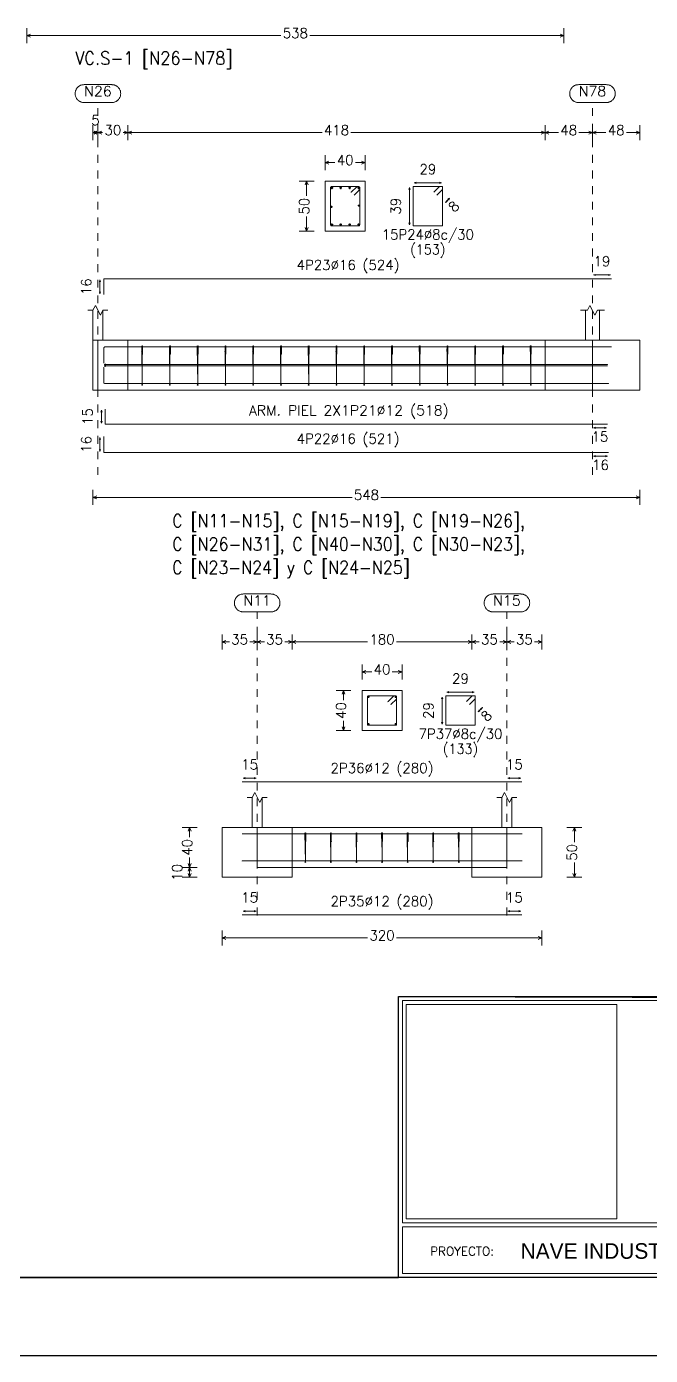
# Model space of a CAD drawing. Header units: millimetres. Extents: x -252 to 259, y -4 to 137.
# Drawn here: x 234.91 to 242.91, y 23.3 to 40.33 of the extents above; entities that cross this region are included whole.
import ezdxf
from ezdxf.enums import TextEntityAlignment as Align

# ---------------------------------------------------------------- set-up
doc = ezdxf.new("R2010")
doc.units = ezdxf.units.MM
doc.linetypes.add('CYPE_PUNTO', pattern=[0.075, 0, -0.075])
doc.layers.get('0').update_dxf_attribs({"lineweight": 0})
for name, color, linetype, lineweight in [('CIM_COTAS', 2, 'Continuous', 0), ('CIM_DIB_ARMADOS', 4, 'Continuous', 0), ('CIM_GEOMETRIA', 2, 'Continuous', 0), ('CIM_REFEREN', 2, 'Continuous', 0), ('CIM_TXT_ARMADOS', 3, 'Continuous', 0)]:
    doc.layers.add(name, color=color, linetype=linetype, lineweight=lineweight)
doc.layers.add('VG', color=7, linetype='Continuous')
doc.styles.add('CYPETXT', font='romans__.ttf', dxfattribs={"height": 0.2})

# ---------------------------------------------------------------- blocks, each defined once
blk = doc.blocks.new('PLANTILLA')
for p, q in [((72903.71, 49199.611), (72885.71, 49199.611)), ((72885.71, 49199.611), (72885.71, 49196.011)), ((72885.76, 49196.711), (72885.76, 49199.561)), ((72885.76, 49199.561), (72894.61, 49199.561)), ((72885.81, 49199.511), (72888.51, 49199.511)), ((72885.81, 49199.511), (72885.81, 49196.761)), ((72888.51, 49196.761), (72888.51, 49199.511)), ((72885.76, 49196.711), (72894.61, 49196.711)), ((72885.81, 49196.761), (72888.51, 49196.761)), ((72885.76, 49196.061), (72885.76, 49196.661)), ((72894.61, 49196.661), (72885.76, 49196.661)), ((72885.71, 49196.011), (72903.71, 49196.011)), ((72894.61, 49196.061), (72885.76, 49196.061))]:
    blk.add_line(p, q)
at = {"layer": 'VG'}
for p, q in [((72903.71, 49196.011), (72864.71, 49196.011)), ((72862.71, 49195.011), (72904.71, 49195.011))]:
    blk.add_line(p, q, dxfattribs=at)
blk.add_lwpolyline([(72864.71, 49223.711), (72864.71, 49196.011), (72885.71, 49196.011), (72885.71, 49199.611), (72903.66, 49199.561), (72903.71, 49223.711), (72864.71, 49223.711)], close=True, dxfattribs=at)
at = {"insert": (72886.117, 49196.403), "char_height": 0.11204, "attachment_point": 1}
blk.add_mtext('{\\Fsimplex8|c0;PROYECTO:}', dxfattribs=at)
at = {"insert": (72887.276, 49196.45), "char_height": 0.2, "attachment_point": 1}
blk.add_mtext_dynamic_manual_height_columns('NAVE INDUSTRIAL DEDICADA A LA IMPRENTA', width=6.85352, gutter_width=1, heights=[0], dxfattribs=at)

msp = doc.modelspace()

# ---------------------------------------------------------------- hatches: boundary and pattern name
at = {"layer": 'CIM_DIB_ARMADOS'}
h = msp.add_hatch(color=256, dxfattribs=at)
edge = h.paths.add_edge_path()
edge.add_arc((239.072, 38.205), 0.00102, 0, 360)
h = msp.add_hatch(color=256, dxfattribs=at)
edge = h.paths.add_edge_path()
edge.add_arc((239.109, 38.168), 0.00102, 0, 360)
h = msp.add_hatch(color=256, dxfattribs=at)
edge = h.paths.add_edge_path()
edge.add_arc((236.388, 36.167), 0.00102, 0, 360)
h = msp.add_hatch(color=256, dxfattribs=at)
edge = h.paths.add_edge_path()
edge.add_arc((236.399, 36.13), 0.00102, 0, 360)
h = msp.add_hatch(color=256, dxfattribs=at)
edge = h.paths.add_edge_path()
edge.add_arc((236.743, 36.167), 0.00102, 0, 360)
h = msp.add_hatch(color=256, dxfattribs=at)
edge = h.paths.add_edge_path()
edge.add_arc((236.755, 36.13), 0.00102, 0, 360)
h = msp.add_hatch(color=256, dxfattribs=at)
edge = h.paths.add_edge_path()
edge.add_arc((237.099, 36.167), 0.00102, 0, 360)
h = msp.add_hatch(color=256, dxfattribs=at)
edge = h.paths.add_edge_path()
edge.add_arc((237.11, 36.13), 0.00102, 0, 360)
h = msp.add_hatch(color=256, dxfattribs=at)
edge = h.paths.add_edge_path()
edge.add_arc((237.455, 36.167), 0.00102, 0, 360)
h = msp.add_hatch(color=256, dxfattribs=at)
edge = h.paths.add_edge_path()
edge.add_arc((237.466, 36.13), 0.00102, 0, 360)
h = msp.add_hatch(color=256, dxfattribs=at)
edge = h.paths.add_edge_path()
edge.add_arc((237.81, 36.167), 0.00102, 0, 360)
h = msp.add_hatch(color=256, dxfattribs=at)
edge = h.paths.add_edge_path()
edge.add_arc((237.821, 36.13), 0.00102, 0, 360)
h = msp.add_hatch(color=256, dxfattribs=at)
edge = h.paths.add_edge_path()
edge.add_arc((238.166, 36.167), 0.00102, 0, 360)
h = msp.add_hatch(color=256, dxfattribs=at)
edge = h.paths.add_edge_path()
edge.add_arc((238.177, 36.13), 0.00102, 0, 360)
h = msp.add_hatch(color=256, dxfattribs=at)
edge = h.paths.add_edge_path()
edge.add_arc((238.521, 36.167), 0.00102, 0, 360)
h = msp.add_hatch(color=256, dxfattribs=at)
edge = h.paths.add_edge_path()
edge.add_arc((238.533, 36.13), 0.00102, 0, 360)
h = msp.add_hatch(color=256, dxfattribs=at)
edge = h.paths.add_edge_path()
edge.add_arc((238.877, 36.167), 0.00102, 0, 360)
h = msp.add_hatch(color=256, dxfattribs=at)
edge = h.paths.add_edge_path()
edge.add_arc((238.888, 36.13), 0.00102, 0, 360)
h = msp.add_hatch(color=256, dxfattribs=at)
edge = h.paths.add_edge_path()
edge.add_arc((239.233, 36.167), 0.00102, 0, 360)
h = msp.add_hatch(color=256, dxfattribs=at)
edge = h.paths.add_edge_path()
edge.add_arc((239.244, 36.13), 0.00102, 0, 360)
h = msp.add_hatch(color=256, dxfattribs=at)
edge = h.paths.add_edge_path()
edge.add_arc((239.588, 36.167), 0.00102, 0, 360)
h = msp.add_hatch(color=256, dxfattribs=at)
edge = h.paths.add_edge_path()
edge.add_arc((239.599, 36.13), 0.00102, 0, 360)
h = msp.add_hatch(color=256, dxfattribs=at)
edge = h.paths.add_edge_path()
edge.add_arc((239.944, 36.167), 0.00102, 0, 360)
h = msp.add_hatch(color=256, dxfattribs=at)
edge = h.paths.add_edge_path()
edge.add_arc((239.955, 36.13), 0.00102, 0, 360)
h = msp.add_hatch(color=256, dxfattribs=at)
edge = h.paths.add_edge_path()
edge.add_arc((240.299, 36.167), 0.00102, 0, 360)
h = msp.add_hatch(color=256, dxfattribs=at)
edge = h.paths.add_edge_path()
edge.add_arc((240.31, 36.13), 0.00102, 0, 360)
h = msp.add_hatch(color=256, dxfattribs=at)
edge = h.paths.add_edge_path()
edge.add_arc((240.655, 36.167), 0.00102, 0, 360)
h = msp.add_hatch(color=256, dxfattribs=at)
edge = h.paths.add_edge_path()
edge.add_arc((240.666, 36.13), 0.00102, 0, 360)
h = msp.add_hatch(color=256, dxfattribs=at)
edge = h.paths.add_edge_path()
edge.add_arc((241.01, 36.167), 0.00102, 0, 360)
h = msp.add_hatch(color=256, dxfattribs=at)
edge = h.paths.add_edge_path()
edge.add_arc((241.022, 36.13), 0.00102, 0, 360)
h = msp.add_hatch(color=256, dxfattribs=at)
edge = h.paths.add_edge_path()
edge.add_arc((241.366, 36.167), 0.00102, 0, 360)
h = msp.add_hatch(color=256, dxfattribs=at)
edge = h.paths.add_edge_path()
edge.add_arc((241.377, 36.13), 0.00102, 0, 360)
h = msp.add_hatch(color=256, dxfattribs=at)
edge = h.paths.add_edge_path()
edge.add_arc((242.406, 36.224), 0.00102, 0, 360)
h = msp.add_hatch(color=256, dxfattribs=at)
edge = h.paths.add_edge_path()
edge.add_arc((235.901, 36.019), 0.00102, 0, 360)
h = msp.add_hatch(color=256, dxfattribs=at)
edge = h.paths.add_edge_path()
edge.add_arc((235.901, 35.957), 0.00102, 0, 360)
h = msp.add_hatch(color=256, dxfattribs=at)
edge = h.paths.add_edge_path()
edge.add_arc((235.919, 35.996), 0.00102, 0, 360)
h = msp.add_hatch(color=256, dxfattribs=at)
edge = h.paths.add_edge_path()
edge.add_arc((235.919, 35.981), 0.00102, 0, 360)
h = msp.add_hatch(color=256, dxfattribs=at)
edge = h.paths.add_edge_path()
edge.add_arc((242.355, 35.996), 0.00102, 0, 360)
h = msp.add_hatch(color=256, dxfattribs=at)
edge = h.paths.add_edge_path()
edge.add_arc((242.355, 35.981), 0.00102, 0, 360)
h = msp.add_hatch(color=256, dxfattribs=at)
edge = h.paths.add_edge_path()
edge.add_arc((242.368, 35.753), 0.00102, 0, 360)
h = msp.add_hatch(color=256, dxfattribs=at)
edge = h.paths.add_edge_path()
edge.add_arc((239.544, 31.677), 0.00102, 0, 360)
h = msp.add_hatch(color=256, dxfattribs=at)
edge = h.paths.add_edge_path()
edge.add_arc((239.581, 31.64), 0.00102, 0, 360)
h = msp.add_hatch(color=256, dxfattribs=at)
edge = h.paths.add_edge_path()
edge.add_arc((237.675, 29.983), 0.00102, 0, 360)
h = msp.add_hatch(color=256, dxfattribs=at)
edge = h.paths.add_edge_path()
edge.add_arc((241.259, 29.983), 0.00102, 0, 360)
h = msp.add_hatch(color=256, dxfattribs=at)
edge = h.paths.add_edge_path()
edge.add_arc((238.478, 29.923), 0.00102, 0, 360)
h = msp.add_hatch(color=256, dxfattribs=at)
edge = h.paths.add_edge_path()
edge.add_arc((238.489, 29.886), 0.00102, 0, 360)
h = msp.add_hatch(color=256, dxfattribs=at)
edge = h.paths.add_edge_path()
edge.add_arc((238.806, 29.923), 0.00102, 0, 360)
h = msp.add_hatch(color=256, dxfattribs=at)
edge = h.paths.add_edge_path()
edge.add_arc((238.817, 29.886), 0.00102, 0, 360)
h = msp.add_hatch(color=256, dxfattribs=at)
edge = h.paths.add_edge_path()
edge.add_arc((239.134, 29.923), 0.00102, 0, 360)
h = msp.add_hatch(color=256, dxfattribs=at)
edge = h.paths.add_edge_path()
edge.add_arc((239.145, 29.886), 0.00102, 0, 360)
h = msp.add_hatch(color=256, dxfattribs=at)
edge = h.paths.add_edge_path()
edge.add_arc((239.461, 29.923), 0.00102, 0, 360)
h = msp.add_hatch(color=256, dxfattribs=at)
edge = h.paths.add_edge_path()
edge.add_arc((239.472, 29.886), 0.00102, 0, 360)
h = msp.add_hatch(color=256, dxfattribs=at)
edge = h.paths.add_edge_path()
edge.add_arc((239.789, 29.923), 0.00102, 0, 360)
h = msp.add_hatch(color=256, dxfattribs=at)
edge = h.paths.add_edge_path()
edge.add_arc((239.8, 29.886), 0.00102, 0, 360)
h = msp.add_hatch(color=256, dxfattribs=at)
edge = h.paths.add_edge_path()
edge.add_arc((240.117, 29.923), 0.00102, 0, 360)
h = msp.add_hatch(color=256, dxfattribs=at)
edge = h.paths.add_edge_path()
edge.add_arc((240.128, 29.886), 0.00102, 0, 360)
h = msp.add_hatch(color=256, dxfattribs=at)
edge = h.paths.add_edge_path()
edge.add_arc((240.444, 29.923), 0.00102, 0, 360)
h = msp.add_hatch(color=256, dxfattribs=at)
edge = h.paths.add_edge_path()
edge.add_arc((240.456, 29.886), 0.00102, 0, 360)
h = msp.add_hatch(color=256, dxfattribs=at)
edge = h.paths.add_edge_path()
edge.add_arc((237.675, 29.635), 0.00102, 0, 360)
h = msp.add_hatch(color=256, dxfattribs=at)
edge = h.paths.add_edge_path()
edge.add_arc((241.259, 29.635), 0.00102, 0, 360)

# ---------------------------------------------------------------- linework, layer by layer
at = {"layer": 'CIM_COTAS'}
for p, q in [((234.916, 40.117), (234.916, 40.309)), ((234.916, 40.213), (234.964, 40.232)), ((234.916, 40.213), (234.964, 40.193)), ((234.916, 40.213), (238.171, 40.213)), ((238.542, 40.213), (241.796, 40.213)), ((241.796, 40.213), (241.748, 40.232)), ((241.796, 40.213), (241.748, 40.193)), ((241.796, 40.117), (241.796, 40.309)), ((235.763, 38.874), (235.763, 39.066)), ((235.827, 38.874), (235.827, 39.066)), ((235.827, 38.874), (235.827, 39.066)), ((236.211, 38.874), (236.211, 39.066)), ((236.211, 38.874), (236.211, 39.066)), ((241.555, 38.874), (241.555, 39.066)), ((241.555, 38.874), (241.555, 39.066)), ((242.163, 38.874), (242.163, 39.066)), ((242.163, 38.874), (242.163, 39.066)), ((242.771, 38.874), (242.771, 39.066)), ((235.763, 38.97), (235.811, 38.989)), ((235.763, 38.97), (235.811, 38.951)), ((235.763, 38.97), (235.827, 38.97)), ((235.827, 38.97), (235.779, 38.989)), ((235.827, 38.97), (235.779, 38.951)), ((235.827, 38.97), (235.875, 38.989)), ((235.827, 38.97), (235.875, 38.951)), ((235.827, 38.97), (235.887, 38.97)), ((236.15, 38.97), (236.211, 38.97)), ((236.211, 38.97), (236.163, 38.989)), ((236.211, 38.97), (236.163, 38.951)), ((236.211, 38.97), (236.259, 38.989)), ((236.211, 38.97), (236.259, 38.951)), ((236.211, 38.97), (238.698, 38.97)), ((239.068, 38.97), (241.555, 38.97)), ((241.555, 38.97), (241.507, 38.989)), ((241.555, 38.97), (241.507, 38.951)), ((241.555, 38.97), (241.603, 38.989)), ((241.555, 38.97), (241.603, 38.951)), ((241.555, 38.97), (241.727, 38.97)), ((241.99, 38.97), (242.163, 38.97)), ((242.163, 38.97), (242.115, 38.989)), ((242.163, 38.97), (242.115, 38.951)), ((242.163, 38.97), (242.211, 38.989)), ((242.163, 38.97), (242.211, 38.951)), ((242.163, 38.97), (242.335, 38.97)), ((242.598, 38.97), (242.771, 38.97)), ((242.771, 38.97), (242.723, 38.989)), ((242.771, 38.97), (242.723, 38.951)), ((238.739, 38.49), (238.739, 38.682)), ((239.251, 38.49), (239.251, 38.682)), ((238.739, 38.586), (238.787, 38.605)), ((238.739, 38.586), (238.787, 38.567)), ((238.739, 38.586), (238.863, 38.586)), ((239.126, 38.586), (239.251, 38.586)), ((239.251, 38.586), (239.203, 38.605)), ((239.251, 38.586), (239.203, 38.567)), ((238.405, 38.347), (238.597, 38.347)), ((238.501, 38.347), (238.482, 38.299)), ((238.501, 38.347), (238.52, 38.299)), ((238.501, 38.158), (238.501, 38.347)), ((238.501, 37.707), (238.501, 37.895)), ((238.405, 37.707), (238.597, 37.707)), ((238.501, 37.707), (238.482, 37.755)), ((238.501, 37.707), (238.52, 37.755)), ((235.763, 34.199), (235.763, 34.391)), ((235.763, 34.295), (235.811, 34.315)), ((235.763, 34.295), (235.811, 34.276)), ((235.763, 34.295), (239.082, 34.295)), ((239.452, 34.295), (242.771, 34.295)), ((242.771, 34.295), (242.723, 34.315)), ((242.771, 34.295), (242.723, 34.276)), ((242.771, 34.199), (242.771, 34.391)), ((237.419, 32.346), (237.419, 32.538)), ((237.867, 32.346), (237.867, 32.538)), ((237.867, 32.346), (237.867, 32.538)), ((238.315, 32.346), (238.315, 32.538)), ((238.315, 32.346), (238.315, 32.538)), ((240.619, 32.346), (240.619, 32.538)), ((240.619, 32.346), (240.619, 32.538)), ((241.067, 32.346), (241.067, 32.538)), ((241.067, 32.346), (241.067, 32.538)), ((241.515, 32.346), (241.515, 32.538)), ((237.419, 32.442), (237.467, 32.461)), ((237.419, 32.442), (237.467, 32.423)), ((237.419, 32.442), (237.511, 32.442)), ((237.774, 32.442), (237.867, 32.442)), ((237.867, 32.442), (237.819, 32.461)), ((237.867, 32.442), (237.819, 32.423)), ((237.867, 32.442), (237.915, 32.461)), ((237.867, 32.442), (237.915, 32.423)), ((237.867, 32.442), (237.959, 32.442)), ((238.222, 32.442), (238.315, 32.442)), ((238.315, 32.442), (238.267, 32.461)), ((238.315, 32.442), (238.267, 32.423)), ((238.315, 32.442), (238.363, 32.461)), ((238.315, 32.442), (238.363, 32.423)), ((238.315, 32.442), (239.282, 32.442)), ((239.652, 32.442), (240.619, 32.442)), ((240.619, 32.442), (240.571, 32.461)), ((240.619, 32.442), (240.571, 32.423)), ((240.619, 32.442), (240.667, 32.461)), ((240.619, 32.442), (240.667, 32.423)), ((240.619, 32.442), (240.711, 32.442)), ((240.974, 32.442), (241.067, 32.442)), ((241.067, 32.442), (241.019, 32.461)), ((241.067, 32.442), (241.019, 32.423)), ((241.067, 32.442), (241.115, 32.461)), ((241.067, 32.442), (241.115, 32.423)), ((241.067, 32.442), (241.159, 32.442)), ((241.422, 32.442), (241.515, 32.442)), ((241.515, 32.442), (241.467, 32.461)), ((241.515, 32.442), (241.467, 32.423)), ((239.211, 31.962), (239.211, 32.154)), ((239.211, 32.058), (239.259, 32.077)), ((239.211, 32.058), (239.259, 32.039)), ((239.211, 32.058), (239.335, 32.058)), ((239.598, 32.058), (239.723, 32.058)), ((239.723, 32.058), (239.675, 32.077)), ((239.723, 32.058), (239.675, 32.039)), ((239.723, 31.962), (239.723, 32.154)), ((238.877, 31.819), (239.069, 31.819)), ((238.973, 31.819), (238.954, 31.771)), ((238.973, 31.819), (238.992, 31.771)), ((238.973, 31.694), (238.973, 31.819)), ((238.973, 31.307), (238.954, 31.355)), ((238.973, 31.307), (238.973, 31.431)), ((238.973, 31.307), (238.992, 31.355)), ((238.877, 31.307), (239.069, 31.307)), ((236.906, 30.065), (237.098, 30.065)), ((237.002, 30.065), (236.983, 30.017)), ((237.002, 30.065), (237.021, 30.017)), ((237.002, 29.94), (237.002, 30.065)), ((241.835, 30.065), (242.027, 30.065)), ((241.931, 30.065), (241.912, 30.017)), ((241.931, 30.065), (241.951, 30.017)), ((241.931, 29.876), (241.931, 30.065)), ((237.002, 29.553), (237.002, 29.677)), ((236.906, 29.553), (237.098, 29.553)), ((236.906, 29.553), (237.098, 29.553)), ((237.002, 29.553), (236.983, 29.601)), ((237.002, 29.553), (236.983, 29.505)), ((237.002, 29.425), (236.983, 29.473)), ((237.002, 29.553), (237.021, 29.601)), ((237.002, 29.553), (237.021, 29.505)), ((237.002, 29.425), (237.002, 29.553)), ((237.002, 29.425), (237.021, 29.473)), ((241.931, 29.425), (241.912, 29.473)), ((241.931, 29.425), (241.931, 29.613)), ((241.931, 29.425), (241.951, 29.473)), ((236.906, 29.425), (237.098, 29.425)), ((241.835, 29.425), (242.027, 29.425)), ((237.419, 28.553), (237.419, 28.745)), ((237.419, 28.649), (237.467, 28.668)), ((237.419, 28.649), (237.467, 28.629)), ((237.419, 28.649), (239.282, 28.649)), ((239.652, 28.649), (241.515, 28.649)), ((241.515, 28.649), (241.467, 28.668)), ((241.515, 28.649), (241.467, 28.629)), ((241.515, 28.553), (241.515, 28.745))]:
    msp.add_line(p, q, dxfattribs=at)
at = {"layer": 'CIM_COTAS', "linetype": 'CYPE_PUNTO'}
for p, q in [((235.827, 34.583), (235.827, 39.354)), ((242.163, 34.583), (242.163, 39.354)), ((237.867, 28.937), (237.867, 32.826)), ((241.067, 28.937), (241.067, 32.826))]:
    msp.add_line(p, q, dxfattribs=at)
at = {"layer": 'CIM_COTAS'}
for points in [[(236.003, 39.585), (236.011, 39.584), (236.019, 39.584), (236.026, 39.582), (236.034, 39.581), (236.041, 39.578), (236.048, 39.576), (236.055, 39.572), (236.062, 39.569), (236.069, 39.564), (236.075, 39.56), (236.081, 39.555), (236.086, 39.55), (236.091, 39.544), (236.096, 39.538), (236.101, 39.531), (236.105, 39.525), (236.108, 39.518), (236.111, 39.511), (236.114, 39.504), (236.116, 39.496), (236.117, 39.489), (236.118, 39.481), (236.119, 39.473), (236.119, 39.466), (236.118, 39.458), (236.117, 39.45), (236.116, 39.443), (236.114, 39.435), (236.111, 39.428), (236.108, 39.421), (236.105, 39.414), (236.101, 39.408), (236.096, 39.401), (236.091, 39.395), (236.086, 39.389), (236.081, 39.384), (236.075, 39.379), (236.069, 39.375), (236.062, 39.37), (236.055, 39.367), (236.048, 39.363), (236.041, 39.361), (236.034, 39.358), (236.026, 39.357), (236.019, 39.355), (236.011, 39.355), (236.003, 39.354), (235.65, 39.354), (235.643, 39.355), (235.635, 39.355), (235.627, 39.357), (235.62, 39.358), (235.612, 39.361), (235.605, 39.363), (235.598, 39.367), (235.592, 39.37), (235.585, 39.375), (235.579, 39.379), (235.573, 39.384), (235.567, 39.389), (235.562, 39.395), (235.557, 39.401), (235.553, 39.408), (235.549, 39.414), (235.546, 39.421), (235.543, 39.428), (235.54, 39.435), (235.538, 39.443), (235.537, 39.45), (235.536, 39.458), (235.535, 39.466), (235.535, 39.473), (235.536, 39.481), (235.537, 39.489), (235.538, 39.496), (235.54, 39.504), (235.543, 39.511), (235.546, 39.518), (235.549, 39.525), (235.553, 39.531), (235.557, 39.538), (235.562, 39.544), (235.567, 39.55), (235.573, 39.555), (235.579, 39.56), (235.585, 39.564), (235.592, 39.569), (235.598, 39.572), (235.605, 39.576), (235.612, 39.578), (235.62, 39.581), (235.627, 39.582), (235.635, 39.584), (235.643, 39.584), (235.65, 39.585), (236.003, 39.585)], [(242.339, 39.585), (242.347, 39.584), (242.355, 39.584), (242.362, 39.582), (242.37, 39.581), (242.377, 39.578), (242.384, 39.576), (242.391, 39.572), (242.398, 39.569), (242.405, 39.564), (242.411, 39.56), (242.417, 39.555), (242.422, 39.55), (242.427, 39.544), (242.432, 39.538), (242.437, 39.531), (242.441, 39.525), (242.444, 39.518), (242.447, 39.511), (242.45, 39.504), (242.452, 39.496), (242.453, 39.489), (242.454, 39.481), (242.455, 39.473), (242.455, 39.466), (242.454, 39.458), (242.453, 39.45), (242.452, 39.443), (242.45, 39.435), (242.447, 39.428), (242.444, 39.421), (242.441, 39.414), (242.437, 39.408), (242.432, 39.401), (242.427, 39.395), (242.422, 39.389), (242.417, 39.384), (242.411, 39.379), (242.405, 39.375), (242.398, 39.37), (242.391, 39.367), (242.384, 39.363), (242.377, 39.361), (242.37, 39.358), (242.362, 39.357), (242.355, 39.355), (242.347, 39.355), (242.339, 39.354), (241.986, 39.354), (241.979, 39.355), (241.971, 39.355), (241.963, 39.357), (241.956, 39.358), (241.948, 39.361), (241.941, 39.363), (241.934, 39.367), (241.928, 39.37), (241.921, 39.375), (241.915, 39.379), (241.909, 39.384), (241.903, 39.389), (241.898, 39.395), (241.893, 39.401), (241.889, 39.408), (241.885, 39.414), (241.882, 39.421), (241.879, 39.428), (241.876, 39.435), (241.874, 39.443), (241.873, 39.45), (241.872, 39.458), (241.871, 39.466), (241.871, 39.473), (241.872, 39.481), (241.873, 39.489), (241.874, 39.496), (241.876, 39.504), (241.879, 39.511), (241.882, 39.518), (241.885, 39.525), (241.889, 39.531), (241.893, 39.538), (241.898, 39.544), (241.903, 39.55), (241.909, 39.555), (241.915, 39.56), (241.921, 39.564), (241.928, 39.569), (241.934, 39.572), (241.941, 39.576), (241.948, 39.578), (241.956, 39.581), (241.963, 39.582), (241.971, 39.584), (241.979, 39.584), (241.986, 39.585), (242.339, 39.585)], [(238.043, 33.057), (238.051, 33.056), (238.059, 33.056), (238.066, 33.054), (238.074, 33.053), (238.081, 33.05), (238.088, 33.047), (238.095, 33.044), (238.102, 33.041), (238.109, 33.036), (238.115, 33.032), (238.121, 33.027), (238.126, 33.022), (238.131, 33.016), (238.136, 33.01), (238.141, 33.003), (238.145, 32.997), (238.148, 32.99), (238.151, 32.983), (238.154, 32.976), (238.156, 32.968), (238.157, 32.961), (238.158, 32.953), (238.159, 32.945), (238.159, 32.938), (238.158, 32.93), (238.157, 32.922), (238.156, 32.915), (238.154, 32.907), (238.151, 32.9), (238.148, 32.893), (238.145, 32.886), (238.141, 32.879), (238.136, 32.873), (238.131, 32.867), (238.126, 32.861), (238.121, 32.856), (238.115, 32.851), (238.109, 32.846), (238.102, 32.842), (238.095, 32.839), (238.088, 32.835), (238.081, 32.833), (238.074, 32.83), (238.066, 32.829), (238.059, 32.827), (238.051, 32.826), (238.043, 32.826), (237.69, 32.826), (237.683, 32.826), (237.675, 32.827), (237.667, 32.829), (237.66, 32.83), (237.652, 32.833), (237.645, 32.835), (237.638, 32.839), (237.632, 32.842), (237.625, 32.846), (237.619, 32.851), (237.613, 32.856), (237.607, 32.861), (237.602, 32.867), (237.597, 32.873), (237.593, 32.879), (237.589, 32.886), (237.586, 32.893), (237.583, 32.9), (237.58, 32.907), (237.578, 32.915), (237.577, 32.922), (237.576, 32.93), (237.575, 32.938), (237.575, 32.945), (237.576, 32.953), (237.577, 32.961), (237.578, 32.968), (237.58, 32.976), (237.583, 32.983), (237.586, 32.99), (237.589, 32.997), (237.593, 33.003), (237.597, 33.01), (237.602, 33.016), (237.607, 33.022), (237.613, 33.027), (237.619, 33.032), (237.625, 33.036), (237.632, 33.041), (237.638, 33.044), (237.645, 33.047), (237.652, 33.05), (237.66, 33.053), (237.667, 33.054), (237.675, 33.056), (237.683, 33.056), (237.69, 33.057), (238.043, 33.057)], [(241.243, 33.057), (241.251, 33.056), (241.259, 33.056), (241.266, 33.054), (241.274, 33.053), (241.281, 33.05), (241.288, 33.047), (241.295, 33.044), (241.302, 33.041), (241.309, 33.036), (241.315, 33.032), (241.321, 33.027), (241.326, 33.022), (241.331, 33.016), (241.336, 33.01), (241.341, 33.003), (241.345, 32.997), (241.348, 32.99), (241.351, 32.983), (241.354, 32.976), (241.356, 32.968), (241.357, 32.961), (241.358, 32.953), (241.359, 32.945), (241.359, 32.938), (241.358, 32.93), (241.357, 32.922), (241.356, 32.915), (241.354, 32.907), (241.351, 32.9), (241.348, 32.893), (241.345, 32.886), (241.341, 32.879), (241.336, 32.873), (241.331, 32.867), (241.326, 32.861), (241.321, 32.856), (241.315, 32.851), (241.309, 32.846), (241.302, 32.842), (241.295, 32.839), (241.288, 32.835), (241.281, 32.833), (241.274, 32.83), (241.266, 32.829), (241.259, 32.827), (241.251, 32.826), (241.243, 32.826), (240.89, 32.826), (240.883, 32.826), (240.875, 32.827), (240.867, 32.829), (240.86, 32.83), (240.852, 32.833), (240.845, 32.835), (240.838, 32.839), (240.832, 32.842), (240.825, 32.846), (240.819, 32.851), (240.813, 32.856), (240.807, 32.861), (240.802, 32.867), (240.797, 32.873), (240.793, 32.879), (240.789, 32.886), (240.786, 32.893), (240.783, 32.9), (240.78, 32.907), (240.778, 32.915), (240.777, 32.922), (240.776, 32.93), (240.775, 32.938), (240.775, 32.945), (240.776, 32.953), (240.777, 32.961), (240.778, 32.968), (240.78, 32.976), (240.783, 32.983), (240.786, 32.99), (240.789, 32.997), (240.793, 33.003), (240.797, 33.01), (240.802, 33.016), (240.807, 33.022), (240.813, 33.027), (240.819, 33.032), (240.825, 33.036), (240.832, 33.041), (240.838, 33.044), (240.845, 33.047), (240.852, 33.05), (240.86, 33.053), (240.867, 33.054), (240.875, 33.056), (240.883, 33.056), (240.89, 33.057), (241.243, 33.057)]]:
    msp.add_lwpolyline(points, close=True, dxfattribs=at)
at = {"layer": 'CIM_DIB_ARMADOS'}
for p, q in [((238.808, 38.262), (238.839, 38.262)), ((238.823, 38.247), (238.823, 38.277)), ((238.922, 38.262), (238.953, 38.262)), ((238.938, 38.247), (238.938, 38.277)), ((239.037, 38.262), (239.067, 38.262)), ((239.052, 38.247), (239.052, 38.277)), ((239.151, 38.262), (239.182, 38.262)), ((239.166, 38.247), (239.166, 38.277)), ((238.809, 38.019), (238.832, 38.019)), ((238.821, 38.007), (238.821, 38.03)), ((239.157, 38.034), (239.18, 38.034)), ((239.169, 38.023), (239.169, 38.046)), ((238.808, 37.791), (238.839, 37.791)), ((238.823, 37.776), (238.823, 37.806)), ((238.922, 37.791), (238.953, 37.791)), ((238.938, 37.776), (238.938, 37.806)), ((239.037, 37.791), (239.067, 37.791)), ((239.052, 37.776), (239.052, 37.806)), ((239.151, 37.791), (239.182, 37.791)), ((239.166, 37.776), (239.166, 37.806)), ((239.281, 31.737), (239.304, 31.737)), ((239.293, 31.725), (239.293, 31.748)), ((239.629, 31.737), (239.652, 31.737)), ((239.641, 31.725), (239.641, 31.748)), ((239.281, 31.388), (239.304, 31.388)), ((239.293, 31.377), (239.293, 31.4)), ((239.629, 31.388), (239.652, 31.388)), ((239.641, 31.377), (239.641, 31.4))]:
    msp.add_line(p, q, dxfattribs=at)
for points in [[(239.109, 38.168), (239.179, 38.237), (239.181, 38.241), (239.182, 38.245), (239.182, 38.267), (239.18, 38.272), (239.177, 38.276), (239.171, 38.277), (238.818, 38.277), (238.813, 38.276), (238.809, 38.272), (238.808, 38.267), (238.808, 37.786), (238.809, 37.781), (238.813, 37.777), (238.818, 37.776), (239.171, 37.776), (239.177, 37.777), (239.18, 37.781), (239.182, 37.786), (239.182, 38.267), (239.18, 38.272), (239.177, 38.276), (239.171, 38.277), (239.149, 38.277), (239.145, 38.277), (239.142, 38.274), (239.072, 38.205)], [(240.168, 38.168), (240.241, 38.24), (240.241, 38.277), (239.867, 38.277), (239.867, 37.776), (240.241, 37.776), (240.241, 38.277), (240.203, 38.277), (240.131, 38.205)], [(235.901, 36.893), (235.901, 37.097), (242.163, 37.097), (242.406, 37.097)], [(235.901, 36.019), (235.901, 36.208), (235.903, 36.216), (235.909, 36.222), (235.916, 36.224), (242.163, 36.224), (242.406, 36.224)], [(236.399, 36.13), (236.399, 36.199), (236.399, 36.202), (236.399, 36.206), (236.399, 36.229), (236.399, 36.234), (236.399, 36.238), (236.399, 36.239), (236.394, 36.239), (236.394, 36.238), (236.394, 36.234), (236.394, 36.229), (236.394, 35.748), (236.394, 35.742), (236.394, 35.739), (236.394, 35.737), (236.394, 35.739), (236.394, 35.742), (236.394, 35.748), (236.389, 36.229), (236.389, 36.234), (236.389, 36.238), (236.389, 36.239), (236.388, 36.239), (236.388, 36.238), (236.388, 36.236), (236.388, 36.167)], [(236.755, 36.13), (236.755, 36.199), (236.755, 36.202), (236.755, 36.206), (236.755, 36.229), (236.755, 36.234), (236.754, 36.238), (236.754, 36.239), (236.749, 36.239), (236.749, 36.238), (236.749, 36.234), (236.749, 36.229), (236.749, 35.748), (236.749, 35.742), (236.749, 35.739), (236.749, 35.737), (236.749, 35.739), (236.749, 35.742), (236.749, 35.748), (236.744, 36.229), (236.744, 36.234), (236.744, 36.238), (236.744, 36.239), (236.744, 36.239), (236.744, 36.238), (236.744, 36.236), (236.743, 36.167)], [(237.11, 36.13), (237.11, 36.199), (237.11, 36.202), (237.11, 36.206), (237.11, 36.229), (237.11, 36.234), (237.11, 36.238), (237.11, 36.239), (237.105, 36.239), (237.105, 36.238), (237.105, 36.234), (237.105, 36.229), (237.105, 35.748), (237.105, 35.742), (237.105, 35.739), (237.105, 35.737), (237.105, 35.739), (237.105, 35.742), (237.105, 35.748), (237.1, 36.229), (237.1, 36.234), (237.1, 36.238), (237.1, 36.239), (237.099, 36.239), (237.099, 36.238), (237.099, 36.236), (237.099, 36.167)], [(237.466, 36.13), (237.466, 36.199), (237.466, 36.202), (237.466, 36.206), (237.466, 36.229), (237.466, 36.234), (237.466, 36.238), (237.465, 36.239), (237.461, 36.239), (237.461, 36.238), (237.461, 36.234), (237.461, 36.229), (237.461, 35.748), (237.461, 35.742), (237.461, 35.739), (237.461, 35.737), (237.461, 35.739), (237.46, 35.742), (237.46, 35.748), (237.456, 36.229), (237.455, 36.234), (237.455, 36.238), (237.455, 36.239), (237.455, 36.239), (237.455, 36.238), (237.455, 36.236), (237.455, 36.167)], [(237.821, 36.13), (237.822, 36.199), (237.822, 36.202), (237.822, 36.206), (237.821, 36.229), (237.821, 36.234), (237.821, 36.238), (237.821, 36.239), (237.816, 36.239), (237.816, 36.238), (237.816, 36.234), (237.816, 36.229), (237.816, 35.748), (237.816, 35.742), (237.816, 35.739), (237.816, 35.737), (237.816, 35.739), (237.816, 35.742), (237.816, 35.748), (237.811, 36.229), (237.811, 36.234), (237.811, 36.238), (237.811, 36.239), (237.811, 36.239), (237.81, 36.238), (237.81, 36.236), (237.81, 36.167)], [(238.177, 36.13), (238.177, 36.199), (238.177, 36.202), (238.177, 36.206), (238.177, 36.229), (238.177, 36.234), (238.177, 36.238), (238.177, 36.239), (238.172, 36.239), (238.172, 36.238), (238.172, 36.234), (238.172, 36.229), (238.172, 35.748), (238.172, 35.742), (238.172, 35.739), (238.172, 35.737), (238.172, 35.739), (238.172, 35.742), (238.172, 35.748), (238.167, 36.229), (238.167, 36.234), (238.167, 36.238), (238.166, 36.239), (238.166, 36.239), (238.166, 36.238), (238.166, 36.236), (238.166, 36.167)], [(238.533, 36.13), (238.533, 36.199), (238.533, 36.202), (238.533, 36.206), (238.532, 36.229), (238.532, 36.234), (238.532, 36.238), (238.532, 36.239), (238.527, 36.239), (238.527, 36.238), (238.527, 36.234), (238.527, 36.229), (238.527, 35.748), (238.527, 35.742), (238.527, 35.739), (238.527, 35.737), (238.527, 35.739), (238.527, 35.742), (238.527, 35.748), (238.522, 36.229), (238.522, 36.234), (238.522, 36.238), (238.522, 36.239), (238.522, 36.239), (238.522, 36.238), (238.522, 36.236), (238.521, 36.167)], [(238.888, 36.13), (238.888, 36.199), (238.888, 36.202), (238.888, 36.206), (238.888, 36.229), (238.888, 36.234), (238.888, 36.238), (238.888, 36.239), (238.883, 36.239), (238.883, 36.238), (238.883, 36.234), (238.883, 36.229), (238.883, 35.748), (238.883, 35.742), (238.883, 35.739), (238.883, 35.737), (238.883, 35.739), (238.883, 35.742), (238.883, 35.748), (238.878, 36.229), (238.878, 36.234), (238.878, 36.238), (238.878, 36.239), (238.877, 36.239), (238.877, 36.238), (238.877, 36.236), (238.877, 36.167)], [(239.244, 36.13), (239.244, 36.199), (239.244, 36.202), (239.244, 36.206), (239.244, 36.229), (239.244, 36.234), (239.244, 36.238), (239.243, 36.239), (239.239, 36.239), (239.239, 36.238), (239.238, 36.234), (239.238, 36.229), (239.238, 35.748), (239.238, 35.742), (239.238, 35.739), (239.238, 35.737), (239.238, 35.739), (239.238, 35.742), (239.238, 35.748), (239.233, 36.229), (239.233, 36.234), (239.233, 36.238), (239.233, 36.239), (239.233, 36.239), (239.233, 36.238), (239.233, 36.236), (239.233, 36.167)], [(239.599, 36.13), (239.6, 36.199), (239.6, 36.202), (239.599, 36.206), (239.599, 36.229), (239.599, 36.234), (239.599, 36.238), (239.599, 36.239), (239.594, 36.239), (239.594, 36.238), (239.594, 36.234), (239.594, 36.229), (239.594, 35.748), (239.594, 35.742), (239.594, 35.739), (239.594, 35.737), (239.594, 35.739), (239.594, 35.742), (239.594, 35.748), (239.589, 36.229), (239.589, 36.234), (239.589, 36.238), (239.589, 36.239), (239.588, 36.239), (239.588, 36.238), (239.588, 36.236), (239.588, 36.167)], [(239.955, 36.13), (239.955, 36.199), (239.955, 36.202), (239.955, 36.206), (239.955, 36.229), (239.955, 36.234), (239.955, 36.238), (239.955, 36.239), (239.95, 36.239), (239.95, 36.238), (239.95, 36.234), (239.95, 36.229), (239.95, 35.748), (239.95, 35.742), (239.95, 35.739), (239.95, 35.737), (239.95, 35.739), (239.95, 35.742), (239.95, 35.748), (239.945, 36.229), (239.945, 36.234), (239.944, 36.238), (239.944, 36.239), (239.944, 36.239), (239.944, 36.238), (239.944, 36.236), (239.944, 36.167)], [(240.31, 36.13), (240.311, 36.199), (240.311, 36.202), (240.311, 36.206), (240.31, 36.229), (240.31, 36.234), (240.31, 36.238), (240.31, 36.239), (240.305, 36.239), (240.305, 36.238), (240.305, 36.234), (240.305, 36.229), (240.305, 35.748), (240.305, 35.742), (240.305, 35.739), (240.305, 35.737), (240.305, 35.739), (240.305, 35.742), (240.305, 35.748), (240.3, 36.229), (240.3, 36.234), (240.3, 36.238), (240.3, 36.239), (240.3, 36.239), (240.3, 36.238), (240.3, 36.236), (240.299, 36.167)], [(240.666, 36.13), (240.666, 36.199), (240.666, 36.202), (240.666, 36.206), (240.666, 36.229), (240.666, 36.234), (240.666, 36.238), (240.666, 36.239), (240.661, 36.239), (240.661, 36.238), (240.661, 36.234), (240.661, 36.229), (240.661, 35.748), (240.661, 35.742), (240.661, 35.739), (240.661, 35.737), (240.661, 35.739), (240.661, 35.742), (240.661, 35.748), (240.656, 36.229), (240.656, 36.234), (240.656, 36.238), (240.656, 36.239), (240.655, 36.239), (240.655, 36.238), (240.655, 36.236), (240.655, 36.167)], [(241.022, 36.13), (241.022, 36.199), (241.022, 36.202), (241.022, 36.206), (241.022, 36.229), (241.022, 36.234), (241.021, 36.238), (241.021, 36.239), (241.016, 36.239), (241.016, 36.238), (241.016, 36.234), (241.016, 36.229), (241.016, 35.748), (241.016, 35.742), (241.016, 35.739), (241.016, 35.737), (241.016, 35.739), (241.016, 35.742), (241.016, 35.748), (241.011, 36.229), (241.011, 36.234), (241.011, 36.238), (241.011, 36.239), (241.011, 36.239), (241.011, 36.238), (241.011, 36.236), (241.01, 36.167)], [(241.377, 36.13), (241.377, 36.199), (241.377, 36.202), (241.377, 36.206), (241.377, 36.229), (241.377, 36.234), (241.377, 36.238), (241.377, 36.239), (241.372, 36.239), (241.372, 36.238), (241.372, 36.234), (241.372, 36.229), (241.372, 35.748), (241.372, 35.742), (241.372, 35.739), (241.372, 35.737), (241.372, 35.739), (241.372, 35.742), (241.372, 35.748), (241.367, 36.229), (241.367, 36.234), (241.367, 36.238), (241.367, 36.239), (241.366, 36.239), (241.366, 36.238), (241.366, 36.236), (241.366, 36.167)], [(235.901, 35.957), (235.901, 35.768), (235.903, 35.76), (235.909, 35.755), (235.916, 35.753), (242.163, 35.753), (242.368, 35.753)], [(235.919, 35.996), (235.921, 35.996), (235.925, 35.996), (235.932, 35.996), (242.163, 35.996), (242.355, 35.996)], [(235.919, 35.981), (235.921, 35.981), (235.925, 35.981), (235.932, 35.981), (242.163, 35.981), (242.355, 35.981)], [(235.919, 35.426), (235.919, 35.234), (242.163, 35.234), (242.355, 35.234)], [(235.901, 35.076), (235.901, 34.871), (242.163, 34.871), (242.368, 34.871)], [(239.581, 31.64), (239.651, 31.709), (239.653, 31.713), (239.654, 31.717), (239.654, 31.739), (239.652, 31.744), (239.649, 31.748), (239.643, 31.749), (239.29, 31.749), (239.285, 31.748), (239.281, 31.744), (239.28, 31.739), (239.28, 31.386), (239.281, 31.381), (239.285, 31.377), (239.29, 31.376), (239.643, 31.376), (239.649, 31.377), (239.652, 31.381), (239.654, 31.386), (239.654, 31.739), (239.652, 31.744), (239.649, 31.748), (239.643, 31.749), (239.621, 31.749), (239.617, 31.749), (239.614, 31.746), (239.544, 31.677)], [(240.586, 31.64), (240.659, 31.712), (240.659, 31.749), (240.285, 31.749), (240.285, 31.376), (240.659, 31.376), (240.659, 31.749), (240.622, 31.749), (240.549, 31.677)], [(237.675, 30.649), (237.867, 30.649), (241.067, 30.649), (241.259, 30.649)], [(237.675, 29.983), (237.867, 29.983), (241.067, 29.983), (241.259, 29.983)], [(238.489, 29.886), (238.489, 29.956), (238.489, 29.959), (238.489, 29.963), (238.489, 29.986), (238.489, 29.991), (238.489, 29.994), (238.489, 29.996), (238.484, 29.996), (238.484, 29.994), (238.484, 29.991), (238.484, 29.986), (238.484, 29.632), (238.484, 29.627), (238.484, 29.623), (238.484, 29.622), (238.484, 29.623), (238.484, 29.627), (238.484, 29.632), (238.479, 29.986), (238.479, 29.991), (238.479, 29.994), (238.479, 29.996), (238.478, 29.996), (238.478, 29.995), (238.478, 29.993), (238.478, 29.923)], [(238.817, 29.886), (238.817, 29.956), (238.817, 29.959), (238.817, 29.963), (238.817, 29.986), (238.817, 29.991), (238.817, 29.994), (238.816, 29.996), (238.812, 29.996), (238.812, 29.994), (238.812, 29.991), (238.811, 29.986), (238.811, 29.632), (238.811, 29.627), (238.811, 29.623), (238.811, 29.622), (238.811, 29.623), (238.811, 29.627), (238.811, 29.632), (238.807, 29.986), (238.806, 29.991), (238.806, 29.994), (238.806, 29.996), (238.806, 29.996), (238.806, 29.995), (238.806, 29.993), (238.806, 29.923)], [(239.145, 29.886), (239.145, 29.956), (239.145, 29.959), (239.145, 29.963), (239.144, 29.986), (239.144, 29.991), (239.144, 29.994), (239.144, 29.996), (239.139, 29.996), (239.139, 29.994), (239.139, 29.991), (239.139, 29.986), (239.139, 29.632), (239.139, 29.627), (239.139, 29.623), (239.139, 29.622), (239.139, 29.623), (239.139, 29.627), (239.139, 29.632), (239.134, 29.986), (239.134, 29.991), (239.134, 29.994), (239.134, 29.996), (239.134, 29.996), (239.134, 29.995), (239.134, 29.993), (239.134, 29.923)], [(239.472, 29.886), (239.472, 29.956), (239.472, 29.959), (239.472, 29.963), (239.472, 29.986), (239.472, 29.991), (239.472, 29.994), (239.472, 29.996), (239.467, 29.996), (239.467, 29.994), (239.467, 29.991), (239.467, 29.986), (239.467, 29.632), (239.467, 29.627), (239.467, 29.623), (239.467, 29.622), (239.467, 29.623), (239.467, 29.627), (239.467, 29.632), (239.462, 29.986), (239.462, 29.991), (239.462, 29.994), (239.462, 29.996), (239.461, 29.996), (239.461, 29.995), (239.461, 29.993), (239.461, 29.923)], [(239.8, 29.886), (239.8, 29.956), (239.8, 29.959), (239.8, 29.963), (239.8, 29.986), (239.8, 29.991), (239.8, 29.994), (239.8, 29.996), (239.795, 29.996), (239.795, 29.994), (239.795, 29.991), (239.795, 29.986), (239.795, 29.632), (239.795, 29.627), (239.795, 29.623), (239.795, 29.622), (239.795, 29.623), (239.794, 29.627), (239.794, 29.632), (239.79, 29.986), (239.789, 29.991), (239.789, 29.994), (239.789, 29.996), (239.789, 29.996), (239.789, 29.995), (239.789, 29.993), (239.789, 29.923)], [(240.128, 29.886), (240.128, 29.956), (240.128, 29.959), (240.128, 29.963), (240.127, 29.986), (240.127, 29.991), (240.127, 29.994), (240.127, 29.996), (240.122, 29.996), (240.122, 29.994), (240.122, 29.991), (240.122, 29.986), (240.122, 29.632), (240.122, 29.627), (240.122, 29.623), (240.122, 29.622), (240.122, 29.623), (240.122, 29.627), (240.122, 29.632), (240.117, 29.986), (240.117, 29.991), (240.117, 29.994), (240.117, 29.996), (240.117, 29.996), (240.117, 29.995), (240.117, 29.993), (240.117, 29.923)], [(240.456, 29.886), (240.456, 29.956), (240.456, 29.959), (240.455, 29.963), (240.455, 29.986), (240.455, 29.991), (240.455, 29.994), (240.455, 29.996), (240.45, 29.996), (240.45, 29.994), (240.45, 29.991), (240.45, 29.986), (240.45, 29.632), (240.45, 29.627), (240.45, 29.623), (240.45, 29.622), (240.45, 29.623), (240.45, 29.627), (240.45, 29.632), (240.445, 29.986), (240.445, 29.991), (240.445, 29.994), (240.445, 29.996), (240.444, 29.996), (240.444, 29.995), (240.444, 29.993), (240.444, 29.923)], [(237.675, 29.635), (237.867, 29.635), (241.067, 29.635), (241.259, 29.635)], [(237.675, 28.943), (237.867, 28.943), (241.067, 28.943), (241.259, 28.943)]]:
    msp.add_lwpolyline(points, dxfattribs=at)
for centre, radius in [((238.823, 38.262), 0.0102), ((238.938, 38.262), 0.0102), ((239.052, 38.262), 0.0102), ((239.072, 38.205), 0.00102), ((239.109, 38.168), 0.00102), ((239.166, 38.262), 0.0102), ((238.821, 38.019), 0.00768), ((239.169, 38.034), 0.00768), ((238.823, 37.791), 0.0102), ((238.938, 37.791), 0.0102), ((239.052, 37.791), 0.0102), ((239.166, 37.791), 0.0102), ((236.388, 36.167), 0.00102), ((236.399, 36.13), 0.00102), ((236.743, 36.167), 0.00102), ((236.755, 36.13), 0.00102), ((237.099, 36.167), 0.00102), ((237.11, 36.13), 0.00102), ((237.455, 36.167), 0.00102), ((237.466, 36.13), 0.00102), ((237.81, 36.167), 0.00102), ((237.821, 36.13), 0.00102), ((238.166, 36.167), 0.00102), ((238.177, 36.13), 0.00102), ((238.521, 36.167), 0.00102), ((238.533, 36.13), 0.00102), ((238.877, 36.167), 0.00102), ((238.888, 36.13), 0.00102), ((239.233, 36.167), 0.00102), ((239.244, 36.13), 0.00102), ((239.588, 36.167), 0.00102), ((239.599, 36.13), 0.00102), ((239.944, 36.167), 0.00102), ((239.955, 36.13), 0.00102), ((240.299, 36.167), 0.00102), ((240.31, 36.13), 0.00102), ((240.655, 36.167), 0.00102), ((240.666, 36.13), 0.00102), ((241.01, 36.167), 0.00102), ((241.022, 36.13), 0.00102), ((241.366, 36.167), 0.00102), ((241.377, 36.13), 0.00102), ((242.406, 36.224), 0.00102), ((235.901, 36.019), 0.00102), ((235.901, 35.957), 0.00102), ((235.919, 35.996), 0.00768), ((235.919, 35.981), 0.00768), ((235.919, 35.996), 0.00102), ((235.919, 35.981), 0.00102), ((242.355, 35.996), 0.00102), ((242.355, 35.981), 0.00102), ((236.394, 35.737), 0.00512), ((236.749, 35.737), 0.00512), ((237.105, 35.737), 0.00512), ((237.461, 35.737), 0.00512), ((237.816, 35.737), 0.00512), ((238.172, 35.737), 0.00512), ((238.527, 35.737), 0.00512), ((238.883, 35.737), 0.00512), ((239.238, 35.737), 0.00512), ((239.594, 35.737), 0.00512), ((239.95, 35.737), 0.00512), ((240.305, 35.737), 0.00512), ((240.661, 35.737), 0.00512), ((241.016, 35.737), 0.00512), ((241.372, 35.737), 0.00512), ((242.368, 35.753), 0.00102), ((239.293, 31.737), 0.00768), ((239.641, 31.737), 0.00768), ((239.544, 31.677), 0.00102), ((239.581, 31.64), 0.00102), ((239.293, 31.388), 0.00768), ((239.641, 31.388), 0.00768), ((237.675, 29.983), 0.00102), ((241.259, 29.983), 0.00102), ((238.478, 29.923), 0.00102), ((238.489, 29.886), 0.00102), ((238.806, 29.923), 0.00102), ((238.817, 29.886), 0.00102), ((239.134, 29.923), 0.00102), ((239.145, 29.886), 0.00102), ((239.461, 29.923), 0.00102), ((239.472, 29.886), 0.00102), ((239.789, 29.923), 0.00102), ((239.8, 29.886), 0.00102), ((240.117, 29.923), 0.00102), ((240.128, 29.886), 0.00102), ((240.444, 29.923), 0.00102), ((240.456, 29.886), 0.00102), ((237.675, 29.635), 0.00102), ((241.259, 29.635), 0.00102), ((238.484, 29.622), 0.00512), ((238.811, 29.622), 0.00512), ((239.139, 29.622), 0.00512), ((239.467, 29.622), 0.00512), ((239.795, 29.622), 0.00512), ((240.122, 29.622), 0.00512), ((240.45, 29.622), 0.00512)]:
    msp.add_circle(centre, radius, dxfattribs=at)
at = {"layer": 'CIM_GEOMETRIA'}
for p, q in [((235.763, 36.692), (235.763, 36.308)), ((235.891, 36.308), (235.891, 36.692)), ((242.073, 36.692), (242.073, 36.308)), ((242.252, 36.308), (242.252, 36.692)), ((235.763, 36.308), (236.211, 36.308)), ((235.763, 36.308), (235.763, 35.668)), ((235.891, 36.308), (235.763, 36.308)), ((235.827, 35.668), (235.827, 36.308)), ((242.163, 36.308), (235.827, 36.308)), ((236.211, 35.668), (236.211, 36.308)), ((241.555, 36.308), (242.771, 36.308)), ((241.555, 36.308), (241.555, 35.668)), ((242.252, 36.308), (242.073, 36.308)), ((242.163, 36.308), (242.163, 35.668)), ((242.771, 35.668), (242.771, 36.308)), ((236.211, 35.668), (235.763, 35.668)), ((235.827, 35.668), (242.163, 35.668)), ((242.771, 35.668), (241.555, 35.668)), ((237.803, 30.449), (237.803, 30.065)), ((237.931, 30.065), (237.931, 30.449)), ((241.003, 30.449), (241.003, 30.065)), ((241.131, 30.065), (241.131, 30.449)), ((237.419, 30.065), (238.315, 30.065)), ((237.419, 30.065), (237.419, 29.425)), ((237.931, 30.065), (237.803, 30.065)), ((237.867, 29.553), (237.867, 30.065)), ((241.067, 30.065), (237.867, 30.065)), ((238.315, 29.425), (238.315, 30.065)), ((240.619, 30.065), (241.515, 30.065)), ((240.619, 30.065), (240.619, 29.425)), ((241.131, 30.065), (241.003, 30.065)), ((241.067, 30.065), (241.067, 29.553)), ((241.515, 29.425), (241.515, 30.065)), ((237.867, 29.553), (241.067, 29.553)), ((238.315, 29.425), (237.419, 29.425)), ((241.515, 29.425), (240.619, 29.425))]:
    msp.add_line(p, q, dxfattribs=at)
for points in [[(238.739, 38.347), (238.739, 37.707), (239.251, 37.707), (239.251, 38.347), (238.739, 38.347)], [(239.211, 31.819), (239.211, 31.307), (239.723, 31.307), (239.723, 31.819), (239.211, 31.819)]]:
    msp.add_lwpolyline(points, close=True, dxfattribs=at)
for points in [[(235.699, 36.692), (235.763, 36.692), (235.795, 36.756), (235.859, 36.628), (235.891, 36.692), (235.955, 36.692)], [(242.009, 36.692), (242.099, 36.692), (242.131, 36.756), (242.195, 36.628), (242.227, 36.692), (242.316, 36.692)], [(237.739, 30.449), (237.803, 30.449), (237.835, 30.513), (237.899, 30.385), (237.931, 30.449), (237.995, 30.449)], [(240.939, 30.449), (241.003, 30.449), (241.035, 30.513), (241.099, 30.385), (241.131, 30.449), (241.195, 30.449)]]:
    msp.add_lwpolyline(points, dxfattribs=at)
at = {"layer": 'CIM_TXT_ARMADOS'}
for p, q in [((239.905, 38.333), (239.88, 38.325)), ((239.905, 38.317), (239.88, 38.325)), ((240.228, 38.325), (239.88, 38.325)), ((240.202, 38.333), (240.228, 38.325)), ((240.202, 38.317), (240.228, 38.325)), ((239.811, 38.239), (239.819, 38.265)), ((239.827, 38.239), (239.819, 38.265)), ((239.819, 38.265), (239.819, 37.789)), ((240.279, 38.075), (240.333, 38.129)), ((240.292, 38.099), (240.279, 38.075)), ((240.303, 38.088), (240.279, 38.075)), ((240.31, 38.117), (240.333, 38.129)), ((240.321, 38.106), (240.333, 38.129)), ((239.811, 37.814), (239.819, 37.789)), ((239.827, 37.814), (239.819, 37.789)), ((242.201, 37.153), (242.176, 37.145)), ((242.201, 37.137), (242.176, 37.145)), ((242.176, 37.145), (242.393, 37.145)), ((242.368, 37.153), (242.393, 37.145)), ((242.368, 37.137), (242.393, 37.145)), ((235.845, 37.059), (235.853, 37.084)), ((235.861, 37.059), (235.853, 37.084)), ((235.853, 36.905), (235.853, 37.084)), ((235.845, 36.931), (235.853, 36.905)), ((235.861, 36.931), (235.853, 36.905)), ((235.863, 35.388), (235.871, 35.413)), ((235.863, 35.273), (235.871, 35.247)), ((235.879, 35.388), (235.871, 35.413)), ((235.871, 35.413), (235.871, 35.247)), ((235.879, 35.273), (235.871, 35.247)), ((242.201, 35.194), (242.176, 35.186)), ((242.201, 35.178), (242.176, 35.186)), ((242.176, 35.186), (242.342, 35.186)), ((242.316, 35.194), (242.342, 35.186)), ((242.316, 35.178), (242.342, 35.186)), ((235.845, 35.038), (235.853, 35.063)), ((235.861, 35.038), (235.853, 35.063)), ((235.853, 35.063), (235.853, 34.884)), ((235.845, 34.91), (235.853, 34.884)), ((235.861, 34.91), (235.853, 34.884)), ((242.201, 34.831), (242.176, 34.823)), ((242.201, 34.815), (242.176, 34.823)), ((242.176, 34.823), (242.355, 34.823)), ((242.329, 34.831), (242.355, 34.823)), ((242.329, 34.815), (242.355, 34.823)), ((240.229, 31.711), (240.237, 31.736)), ((240.245, 31.711), (240.237, 31.736)), ((240.237, 31.736), (240.237, 31.389)), ((240.324, 31.805), (240.298, 31.797)), ((240.324, 31.789), (240.298, 31.797)), ((240.646, 31.797), (240.298, 31.797)), ((240.62, 31.805), (240.646, 31.797)), ((240.62, 31.789), (240.646, 31.797)), ((240.697, 31.547), (240.752, 31.601)), ((240.71, 31.571), (240.697, 31.547)), ((240.721, 31.56), (240.697, 31.547)), ((240.728, 31.589), (240.752, 31.601)), ((240.739, 31.578), (240.752, 31.601)), ((240.229, 31.414), (240.237, 31.389)), ((240.245, 31.414), (240.237, 31.389)), ((237.713, 30.705), (237.688, 30.697)), ((237.713, 30.689), (237.688, 30.697)), ((237.688, 30.697), (237.854, 30.697)), ((237.828, 30.705), (237.854, 30.697)), ((237.828, 30.689), (237.854, 30.697)), ((241.105, 30.705), (241.08, 30.697)), ((241.105, 30.689), (241.08, 30.697)), ((241.08, 30.697), (241.246, 30.697)), ((241.22, 30.705), (241.246, 30.697)), ((241.22, 30.689), (241.246, 30.697)), ((237.713, 28.999), (237.688, 28.991)), ((237.713, 28.983), (237.688, 28.991)), ((237.688, 28.991), (237.854, 28.991)), ((237.828, 28.999), (237.854, 28.991)), ((237.828, 28.983), (237.854, 28.991)), ((241.105, 28.999), (241.08, 28.991)), ((241.105, 28.983), (241.08, 28.991)), ((241.08, 28.991), (241.246, 28.991)), ((241.22, 28.999), (241.246, 28.991)), ((241.22, 28.983), (241.246, 28.991))]:
    msp.add_line(p, q, dxfattribs=at)

# ---------------------------------------------------------------- block references
msp.add_blockref('PLANTILLA', (-72646.033, -49171.714))

# ---------------------------------------------------------------- texts
at = {"layer": 'CIM_COTAS', "style": 'CYPETXT'}
for s, width, p, p2 in [('538', 0.872087, (238.195, 40.181), (238.518, 40.181)), ('N26', 0.924861, (235.65, 39.437), (236.003, 39.437)), ('N78', 0.924861, (241.986, 39.437), (242.339, 39.437)), ('5', 0.872087, (235.741, 39.066), (235.849, 39.066)), ('30', 0.872087, (235.911, 38.938), (236.126, 38.938)), ('418', 0.872087, (238.722, 38.938), (239.044, 38.938)), ('48', 0.872087, (241.751, 38.938), (241.966, 38.938)), ('48', 0.872087, (242.359, 38.938), (242.574, 38.938)), ('40', 0.872087, (238.887, 38.554), (239.102, 38.554)), ('548', 0.872087, (239.106, 34.263), (239.428, 34.263)), ('N11', 0.924861, (237.69, 32.909), (238.043, 32.909)), ('N15', 0.924861, (240.89, 32.909), (241.243, 32.909)), ('35', 0.872087, (237.535, 32.41), (237.75, 32.41)), ('35', 0.872087, (237.983, 32.41), (238.198, 32.41)), ('180', 0.872087, (239.306, 32.41), (239.628, 32.41)), ('35', 0.872087, (240.735, 32.41), (240.95, 32.41)), ('35', 0.872087, (241.183, 32.41), (241.398, 32.41)), ('40', 0.872087, (239.359, 32.026), (239.574, 32.026)), ('320', 0.872087, (239.306, 28.617), (239.628, 28.617))]:
    msp.add_text(s, height=0.128, dxfattribs=dict(at, width=width)).set_placement(p, p2, align=Align.FIT)
at = {"layer": 'CIM_COTAS', "style": 'CYPETXT', "width": 0.872087}
for s, p, p2 in [('50', (238.533, 37.919), (238.533, 38.134)), ('40', (239.005, 31.455), (239.005, 31.67)), ('40', (237.034, 29.701), (237.034, 29.916)), ('50', (241.963, 29.637), (241.963, 29.852)), ('10', (236.906, 29.381), (236.906, 29.596))]:
    msp.add_text(s, height=0.128, rotation=90, dxfattribs=at).set_placement(p, p2, align=Align.FIT)
at = {"layer": 'CIM_REFEREN', "style": 'CYPETXT'}
for s, width, p, p2 in [('VC.S-1 [N26-N78]', 0.800983, (235.535, 39.841), (237.552, 39.841)), ('C [N11-N15], C [N15-N19], C [N19-N26],', 0.769742, (236.778, 33.912), (241.298, 33.912)), ('C [N26-N31], C [N40-N30], C [N30-N23],', 0.769742, (236.778, 33.612), (241.298, 33.612)), ('C [N23-N24] y C [N24-N25]', 0.762167, (236.778, 33.313), (239.821, 33.313))]:
    msp.add_text(s, height=0.1664, dxfattribs=dict(at, width=width)).set_placement(p, p2, align=Align.FIT)
at = {"layer": 'CIM_TXT_ARMADOS', "style": 'CYPETXT'}
for s, width, p, p2 in [('29', 0.872087, (239.946, 38.437), (240.161, 38.437)), ('15P24%%c8c/30', 0.870564, (239.463, 37.6), (240.644, 37.6)), ('(153)', 0.825691, (239.829, 37.408), (240.278, 37.408)), ('4P23%%c16 (524)', 0.858421, (238.372, 37.209), (239.691, 37.209)), ('19', 0.872087, (242.177, 37.257), (242.392, 37.257)), ('ARM. PIEL 2X1P21%%c12 (518)', 0.885641, (237.761, 35.346), (240.321, 35.346)), ('4P22%%c16 (521)', 0.858421, (238.372, 34.983), (239.691, 34.983)), ('15', 0.872087, (242.151, 35.01), (242.366, 35.01)), ('16', 0.872087, (242.158, 34.647), (242.373, 34.647)), ('29', 0.872087, (240.364, 31.909), (240.579, 31.909)), ('7P37%%c8c/30', 0.870411, (239.935, 31.2), (241.009, 31.2)), ('(133)', 0.825691, (240.247, 31.008), (240.697, 31.008)), ('15', 0.872087, (237.663, 30.809), (237.878, 30.809)), ('2P36%%c12 (280)', 0.858421, (238.807, 30.761), (240.126, 30.761)), ('15', 0.872087, (241.055, 30.809), (241.27, 30.809)), ('15', 0.872087, (237.663, 29.103), (237.878, 29.103)), ('2P35%%c12 (280)', 0.858421, (238.807, 29.055), (240.126, 29.055)), ('15', 0.872087, (241.055, 29.103), (241.27, 29.103))]:
    msp.add_text(s, height=0.128, dxfattribs=dict(at, width=width)).set_placement(p, p2, align=Align.FIT)
at = {"layer": 'CIM_TXT_ARMADOS', "style": 'CYPETXT', "width": 0.872087}
for s, rotation, p, p2 in [('39', 90, (239.707, 37.919), (239.707, 38.134)), ('8', 45.0012, (240.393, 37.94), (240.469, 38.016)), ('16', 90, (235.741, 36.887), (235.741, 37.102)), ('15', 90, (235.759, 35.223), (235.759, 35.438)), ('16', 90, (235.741, 34.866), (235.741, 35.081)), ('29', 90, (240.125, 31.455), (240.125, 31.67)), ('8', 45, (240.811, 31.412), (240.887, 31.488))]:
    msp.add_text(s, height=0.128, rotation=rotation, dxfattribs=at).set_placement(p, p2, align=Align.FIT)

doc.saveas('drawing.dxf')
